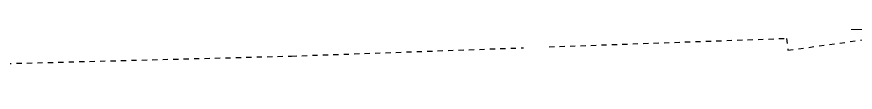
# Model space of a CAD drawing. Header units: millimetres. Extents: x -50 to 161, y 11 to 77.
# Drawn here: x -5.2 to 10.85, y 22.24 to 23.2 of the extents above; entities that cross this region are included whole.
import ezdxf

# ---------------------------------------------------------------- set-up
doc = ezdxf.new("R2010")
doc.units = ezdxf.units.MM
doc.linetypes.add('Centre', pattern=[0.0125, 0.0025, -0.001875, 0.00625, -0.001875])
doc.layers.add('1-Site-Limite propriété', color=91, linetype='Centre', lineweight=25)
doc.layers.add('A-DETL-THIN', color=151, linetype='Continuous', lineweight=5)

# ---------------------------------------------------------------- blocks, each defined once
blk = doc.blocks.new('Family - ___-5017038-DCE - PLAN DE REPERAGE DES FONDATIONS SPECIALES ET PAROIS EXTERIEURES')
at = {"layer": '1-Site-Limite propriété'}
for p, q in [((22.24, 17), (22.689, -0.059)), ((22.689, -0.059), (22.848, -4.503)), ((22.866, -4.992), (23.028, -9.532)), ((23.028, -9.532), (22.801, -9.563)), ((22.801, -9.563), (23.198, -12.437))]:
    blk.add_line(p, q, dxfattribs=at)
blk = doc.blocks.new('Family - ___-5372236-DCE - PLAN DE REPERAGE DES FONDATIONS SPECIALES ET PAROIS EXTERIEURES')
at = {"layer": '1-Site-Limite propriété'}
for p, q in [((22.24, 17), (22.689, -0.059)), ((22.689, -0.059), (22.848, -4.503)), ((22.866, -4.992), (23.028, -9.532)), ((23.028, -9.532), (22.801, -9.563)), ((22.801, -9.563), (23.198, -12.437))]:
    blk.add_line(p, q, dxfattribs=at)

msp = doc.modelspace()

# ---------------------------------------------------------------- linework, layer by layer
at = {"layer": 'A-DETL-THIN'}
msp.add_line((10.772, 23.198), (12.682, 23.198), dxfattribs=at)

# ---------------------------------------------------------------- block references
at = {"layer": '1-Site-Limite propriété', "rotation": 90.0000000000001}
for name in ['Family - ___-5017038-DCE - PLAN DE REPERAGE DES FONDATIONS SPECIALES ET PAROIS EXTERIEURES', 'Family - ___-5372236-DCE - PLAN DE REPERAGE DES FONDATIONS SPECIALES ET PAROIS EXTERIEURES']:
    msp.add_blockref(name, (0, 0), dxfattribs=at)

doc.saveas('drawing.dxf')
